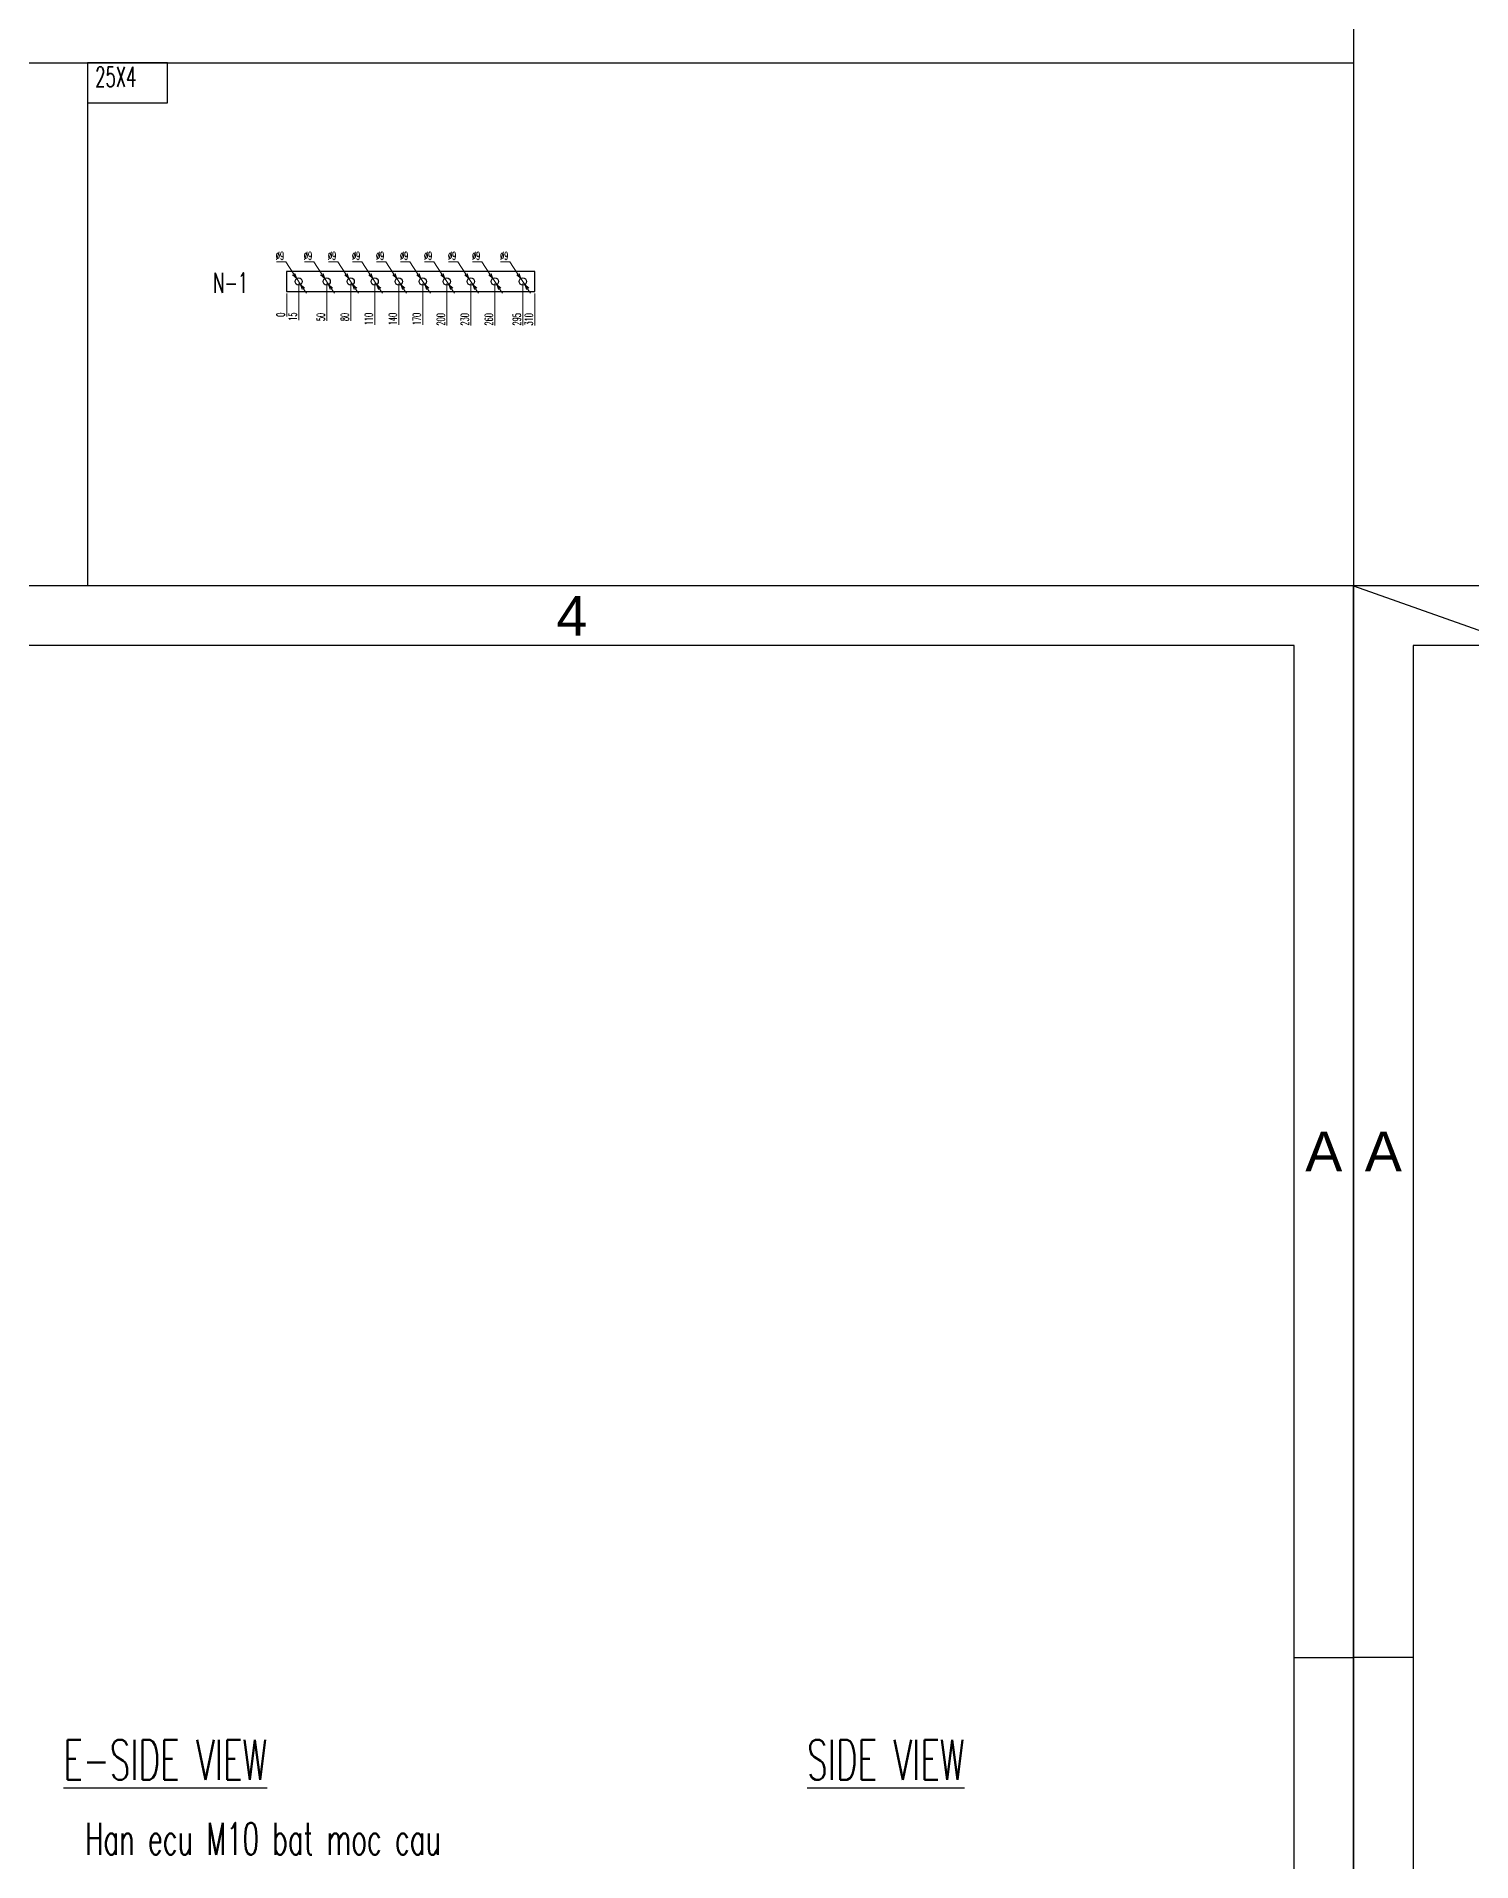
# Model space of a CAD drawing. Header units: millimetres. Extents: x -28296 to 1159, y -35880 to -26991.
# Drawn here: x -22577 to -20785, y -32267 to -29987 of the extents above; entities that cross this region are included whole.
import ezdxf
from ezdxf.enums import TextEntityAlignment as Align

# ---------------------------------------------------------------- set-up
doc = ezdxf.new("R2010")
doc.units = ezdxf.units.MM
doc.header["$LTSCALE"] = 3
for name, color, linetype in [('@.TEXT', 7, 'Continuous'), ('@.VISIBLE', 7, 'Continuous'), ('dim', 7, 'Continuous')]:
    doc.layers.add(name, color=color, linetype=linetype)
doc.styles.add('Ann_w01', font='romans.shx', dxfattribs={"width": 0.6, "bigfont": 'chineset.shx'})
doc.styles.add('Arial', font='arial.ttf')
doc.dimstyles.new('Dim 01_SC05', dxfattribs={"dimscale": 5, "dimtxt": 2, "dimasz": 1.3, "dimexe": 0.5, "dimexo": 0.5, "dimgap": 0.5, "dimtad": 1, "dimtoh": 1, "dimdec": 1, "dimzin": 12, "dimdsep": 46, "dimtxsty": 'Ann_w01', "dimblk": 'OPEN30', "dimcen": 1.5, "dimclrd": 6, "dimclre": 6, "dimclrt": 3, "dimadec": 1, "dimazin": 3, "dimtm": 1e-09, "dimtfac": 1, "dimtdec": 1, "dimtmove": 0, "dimatfit": 3, "dimldrblk": 'OPEN30', "dimfxl": 1, "dimtolj": 1, "dimlwd": 20, "dimlwe": 20, "dimarcsym": 0})

# ---------------------------------------------------------------- blocks, each defined once
blk = doc.blocks.new('KHUNG BAN VE (Made by Tung)')
at = {"layer": '@.VISIBLE', "color": 8}
for p, q in [((3, 156), (0, 156)), ((294, 156), (297, 156))]:
    blk.add_line(p, q, dxfattribs=at)
for points in [[(0, 0), (297, 0), (297, 210), (0, 210)], [(3, 3), (294, 3), (294, 207), (3, 207)]]:
    blk.add_lwpolyline(points, close=True, dxfattribs=at)
at = {"layer": '@.TEXT', "color": 1, "style": 'Arial'}
for s, p in [('4', (257.625, 208.5)), ('A', (1.5, 181.5)), ('A', (295.5, 181.5))]:
    blk.add_text(s, height=2, dxfattribs=at).set_placement(p, align=Align.MIDDLE_CENTER)
for tag, height, p in [('DESIGNER_NAME', 2, (38, 15.5)), ('PROJECT_CODE', 2, (258.5, 15.5)), ('SCALE', 2, (289, 15.5)), ('APPROVED_NAME', 2, (38, 10.5)), ('CUSTOMER_NAME', 2, (258.5, 10.5)), ('PAGE', 2, (289, 10.5)), ('DRAWING_NAME', 4, (173, 8)), ('TOTAL', 2, (289, 5.5))]:
    blk.add_attdef(tag, text='', height=height, dxfattribs=at).set_placement(p, align=Align.MIDDLE_CENTER)
blk = doc.blocks.new('*D1380')
at = {"layer": '@.VISIBLE', "color": 6, "lineweight": 20, "transparency": 16777216}
blk.add_line((-22265, -30308), (-22265, -30336.6), dxfattribs=at)
at = {"layer": 'Defpoints', "color": 0, "transparency": 16777216}
for p in [(-22265, -30293), (-22265, -30305.5), (-22265, -30330.1)]:
    blk.add_point(p, dxfattribs=at)
at = {"layer": '@.VISIBLE', "color": 3, "transparency": 16777216, "insert": (-22272.5, -30334.6), "char_height": 10, "attachment_point": 5, "rotation": 90, "style": 'Ann_w01'}
blk.add_mtext('\\A1;0', dxfattribs=at)
blk = doc.blocks.new('_Open30')
at = {"color": 0, "linetype": 'ByBlock', "lineweight": -2}
for p, q in [((-1, 0.27), (0, 0)), ((0, 0), (-1, -0.27)), ((0, 0), (-1, 0))]:
    blk.add_line(p, q, dxfattribs=at)
blk = doc.blocks.new('*D1381')
at = {"layer": '@.VISIBLE', "color": 6, "lineweight": 20, "transparency": 16777216}
blk.add_line((-22250, -30295.5), (-22250, -30341.4), dxfattribs=at)
at = {"layer": 'Defpoints', "color": 0, "transparency": 16777216}
for p in [(-22265, -30293), (-22250, -30293), (-22250, -30330.1)]:
    blk.add_point(p, dxfattribs=at)
at = {"layer": '@.VISIBLE', "color": 3, "transparency": 16777216, "insert": (-22257.5, -30337), "char_height": 10, "attachment_point": 5, "rotation": 90, "style": 'Ann_w01'}
blk.add_mtext('\\A1;15', dxfattribs=at)
blk = doc.blocks.new('*D1382')
at = {"layer": '@.VISIBLE', "color": 6, "lineweight": 20, "transparency": 16777216}
blk.add_line((-22215, -30295.5), (-22215, -30342.3), dxfattribs=at)
at = {"layer": 'Defpoints', "color": 0, "transparency": 16777216}
for p in [(-22265, -30293), (-22215, -30293), (-22215, -30330.1)]:
    blk.add_point(p, dxfattribs=at)
at = {"layer": '@.VISIBLE', "color": 3, "transparency": 16777216, "insert": (-22222.5, -30337.4), "char_height": 10, "attachment_point": 5, "rotation": 90, "style": 'Ann_w01'}
blk.add_mtext('\\A1;50', dxfattribs=at)
blk = doc.blocks.new('*D1383')
at = {"layer": '@.VISIBLE', "color": 6, "lineweight": 20, "transparency": 16777216}
blk.add_line((-22185, -30295.5), (-22185, -30342.3), dxfattribs=at)
at = {"layer": 'Defpoints', "color": 0, "transparency": 16777216}
for p in [(-22265, -30293), (-22185, -30293), (-22185, -30330.1)]:
    blk.add_point(p, dxfattribs=at)
at = {"layer": '@.VISIBLE', "color": 3, "transparency": 16777216, "insert": (-22192.5, -30337.4), "char_height": 10, "attachment_point": 5, "rotation": 90, "style": 'Ann_w01'}
blk.add_mtext('\\A1;80', dxfattribs=at)
blk = doc.blocks.new('*D1384')
at = {"layer": '@.VISIBLE', "color": 6, "lineweight": 20, "transparency": 16777216}
blk.add_line((-22155, -30295.5), (-22155, -30347.1), dxfattribs=at)
at = {"layer": 'Defpoints', "color": 0, "transparency": 16777216}
for p in [(-22265, -30293), (-22155, -30293), (-22155, -30330.1)]:
    blk.add_point(p, dxfattribs=at)
at = {"layer": '@.VISIBLE', "color": 3, "transparency": 16777216, "insert": (-22162.5, -30339.9), "char_height": 10, "attachment_point": 5, "rotation": 90, "style": 'Ann_w01'}
blk.add_mtext('\\A1;110', dxfattribs=at)
blk = doc.blocks.new('*D1385')
at = {"layer": '@.VISIBLE', "color": 6, "lineweight": 20, "transparency": 16777216}
blk.add_line((-22125, -30295.5), (-22125, -30347.1), dxfattribs=at)
at = {"layer": 'Defpoints', "color": 0, "transparency": 16777216}
for p in [(-22265, -30293), (-22125, -30293), (-22125, -30330.1)]:
    blk.add_point(p, dxfattribs=at)
at = {"layer": '@.VISIBLE', "color": 3, "transparency": 16777216, "insert": (-22132.5, -30339.9), "char_height": 10, "attachment_point": 5, "rotation": 90, "style": 'Ann_w01'}
blk.add_mtext('\\A1;140', dxfattribs=at)
blk = doc.blocks.new('*D1386')
at = {"layer": '@.VISIBLE', "color": 6, "lineweight": 20, "transparency": 16777216}
blk.add_line((-22095, -30295.5), (-22095, -30347.1), dxfattribs=at)
at = {"layer": 'Defpoints', "color": 0, "transparency": 16777216}
for p in [(-22265, -30293), (-22095, -30293), (-22095, -30330.1)]:
    blk.add_point(p, dxfattribs=at)
at = {"layer": '@.VISIBLE', "color": 3, "transparency": 16777216, "insert": (-22102.5, -30339.9), "char_height": 10, "attachment_point": 5, "rotation": 90, "style": 'Ann_w01'}
blk.add_mtext('\\A1;170', dxfattribs=at)
blk = doc.blocks.new('*D1387')
at = {"layer": '@.VISIBLE', "color": 6, "lineweight": 20, "transparency": 16777216}
blk.add_line((-22065, -30295.5), (-22065, -30348), dxfattribs=at)
at = {"layer": 'Defpoints', "color": 0, "transparency": 16777216}
for p in [(-22265, -30293), (-22065, -30293), (-22065, -30330.1)]:
    blk.add_point(p, dxfattribs=at)
at = {"layer": '@.VISIBLE', "color": 3, "transparency": 16777216, "insert": (-22072.5, -30340.3), "char_height": 10, "attachment_point": 5, "rotation": 90, "style": 'Ann_w01'}
blk.add_mtext('\\A1;200', dxfattribs=at)
blk = doc.blocks.new('*D1388')
at = {"layer": '@.VISIBLE', "color": 6, "lineweight": 20, "transparency": 16777216}
blk.add_line((-22035, -30295.5), (-22035, -30348), dxfattribs=at)
at = {"layer": 'Defpoints', "color": 0, "transparency": 16777216}
for p in [(-22265, -30293), (-22035, -30293), (-22035, -30330.1)]:
    blk.add_point(p, dxfattribs=at)
at = {"layer": '@.VISIBLE', "color": 3, "transparency": 16777216, "insert": (-22042.5, -30340.3), "char_height": 10, "attachment_point": 5, "rotation": 90, "style": 'Ann_w01'}
blk.add_mtext('\\A1;230', dxfattribs=at)
blk = doc.blocks.new('*D1389')
at = {"layer": '@.VISIBLE', "color": 6, "lineweight": 20, "transparency": 16777216}
blk.add_line((-22005, -30295.5), (-22005, -30348), dxfattribs=at)
at = {"layer": 'Defpoints', "color": 0, "transparency": 16777216}
for p in [(-22265, -30293), (-22005, -30293), (-22005, -30330.1)]:
    blk.add_point(p, dxfattribs=at)
at = {"layer": '@.VISIBLE', "color": 3, "transparency": 16777216, "insert": (-22012.5, -30340.3), "char_height": 10, "attachment_point": 5, "rotation": 90, "style": 'Ann_w01'}
blk.add_mtext('\\A1;260', dxfattribs=at)
blk = doc.blocks.new('*D1390')
at = {"layer": '@.VISIBLE', "color": 6, "lineweight": 20, "transparency": 16777216}
blk.add_line((-21970, -30295.5), (-21970, -30348), dxfattribs=at)
at = {"layer": 'Defpoints', "color": 0, "transparency": 16777216}
for p in [(-22265, -30293), (-21970, -30293), (-21970, -30330.1)]:
    blk.add_point(p, dxfattribs=at)
at = {"layer": '@.VISIBLE', "color": 3, "transparency": 16777216, "insert": (-21977.5, -30340.3), "char_height": 10, "attachment_point": 5, "rotation": 90, "style": 'Ann_w01'}
blk.add_mtext('\\A1;295', dxfattribs=at)
blk = doc.blocks.new('*D1391')
at = {"layer": '@.VISIBLE', "color": 6, "lineweight": 20, "transparency": 16777216}
blk.add_line((-21955, -30308), (-21955, -30348), dxfattribs=at)
at = {"layer": 'Defpoints', "color": 0, "transparency": 16777216}
for p in [(-22265, -30293), (-21955, -30305.5), (-21955, -30330.1)]:
    blk.add_point(p, dxfattribs=at)
at = {"layer": '@.VISIBLE', "color": 3, "transparency": 16777216, "insert": (-21962.5, -30340.3), "char_height": 10, "attachment_point": 5, "rotation": 90, "style": 'Ann_w01'}
blk.add_mtext('\\A1;310', dxfattribs=at)
blk = doc.blocks.new('*D1392')
at = {"layer": '@.VISIBLE', "color": 6, "lineweight": 20, "transparency": 16777216}
for p, q in [((-21997.9, -30268.4), (-21986.2, -30268.4)), ((-21986.2, -30268.4), (-21976.1, -30283.9)), ((-21967.6, -30296.8), (-21972.5, -30289.3)), ((-21964, -30302.2), (-21960.4, -30307.7))]:
    blk.add_line(p, q, dxfattribs=at)
at = {"layer": 'Defpoints', "color": 0, "transparency": 16777216}
for p in [(-21972.5, -30289.3), (-21967.6, -30296.8)]:
    blk.add_point(p, dxfattribs=at)
at = {"layer": '@.VISIBLE', "color": 6, "lineweight": 20, "transparency": 16777216, "xscale": 6.5, "yscale": 6.5, "zscale": 6.5}
for p, rotation in [((-21972.5, -30289.3), 303.2921273799878), ((-21967.6, -30296.8), 123.2921273799878)]:
    blk.add_blockref('_Open30', p, dxfattribs=dict(at, rotation=rotation))
at = {"layer": '@.VISIBLE', "color": 3, "transparency": 16777216, "insert": (-21993.3, -30260.9), "char_height": 10, "attachment_point": 5, "style": 'Ann_w01'}
blk.add_mtext('\\A1;∅9', dxfattribs=at)
blk = doc.blocks.new('*D1393')
at = {"layer": '@.VISIBLE', "color": 6, "lineweight": 20, "transparency": 16777216}
for p, q in [((-22032.9, -30268.4), (-22021.2, -30268.4)), ((-22021.2, -30268.4), (-22011.1, -30283.9)), ((-22002.6, -30296.8), (-22007.5, -30289.3)), ((-21999, -30302.2), (-21995.4, -30307.7))]:
    blk.add_line(p, q, dxfattribs=at)
at = {"layer": 'Defpoints', "color": 0, "transparency": 16777216}
for p in [(-22007.5, -30289.3), (-22002.6, -30296.8)]:
    blk.add_point(p, dxfattribs=at)
at = {"layer": '@.VISIBLE', "color": 6, "lineweight": 20, "transparency": 16777216, "xscale": 6.5, "yscale": 6.5, "zscale": 6.5}
for p, rotation in [((-22007.5, -30289.3), 303.292127379802), ((-22002.6, -30296.8), 123.292127379802)]:
    blk.add_blockref('_Open30', p, dxfattribs=dict(at, rotation=rotation))
at = {"layer": '@.VISIBLE', "color": 3, "transparency": 16777216, "insert": (-22028.3, -30260.9), "char_height": 10, "attachment_point": 5, "style": 'Ann_w01'}
blk.add_mtext('\\A1;∅9', dxfattribs=at)
blk = doc.blocks.new('*D1394')
at = {"layer": '@.VISIBLE', "color": 6, "lineweight": 20, "transparency": 16777216}
for p, q in [((-22062.9, -30268.4), (-22051.2, -30268.4)), ((-22051.2, -30268.4), (-22041.1, -30283.9)), ((-22032.6, -30296.8), (-22037.5, -30289.3)), ((-22029, -30302.2), (-22025.4, -30307.7))]:
    blk.add_line(p, q, dxfattribs=at)
at = {"layer": 'Defpoints', "color": 0, "transparency": 16777216}
for p in [(-22037.5, -30289.3), (-22032.6, -30296.8)]:
    blk.add_point(p, dxfattribs=at)
at = {"layer": '@.VISIBLE', "color": 6, "lineweight": 20, "transparency": 16777216, "xscale": 6.5, "yscale": 6.5, "zscale": 6.5}
for p, rotation in [((-22037.5, -30289.3), 303.292127379917), ((-22032.6, -30296.8), 123.292127379917)]:
    blk.add_blockref('_Open30', p, dxfattribs=dict(at, rotation=rotation))
at = {"layer": '@.VISIBLE', "color": 3, "transparency": 16777216, "insert": (-22058.3, -30260.9), "char_height": 10, "attachment_point": 5, "style": 'Ann_w01'}
blk.add_mtext('\\A1;∅9', dxfattribs=at)
blk = doc.blocks.new('*D1395')
at = {"layer": '@.VISIBLE', "color": 6, "lineweight": 20, "transparency": 16777216}
for p, q in [((-22092.9, -30268.4), (-22081.2, -30268.4)), ((-22081.2, -30268.4), (-22071.1, -30283.9)), ((-22062.6, -30296.8), (-22067.5, -30289.3)), ((-22059, -30302.2), (-22055.4, -30307.7))]:
    blk.add_line(p, q, dxfattribs=at)
at = {"layer": 'Defpoints', "color": 0, "transparency": 16777216}
for p in [(-22067.5, -30289.3), (-22062.6, -30296.8)]:
    blk.add_point(p, dxfattribs=at)
at = {"layer": '@.VISIBLE', "color": 6, "lineweight": 20, "transparency": 16777216, "xscale": 6.5, "yscale": 6.5, "zscale": 6.5}
for p, rotation in [((-22067.5, -30289.3), 303.2921273799624), ((-22062.6, -30296.8), 123.2921273799624)]:
    blk.add_blockref('_Open30', p, dxfattribs=dict(at, rotation=rotation))
at = {"layer": '@.VISIBLE', "color": 3, "transparency": 16777216, "insert": (-22088.3, -30260.9), "char_height": 10, "attachment_point": 5, "style": 'Ann_w01'}
blk.add_mtext('\\A1;∅9', dxfattribs=at)
blk = doc.blocks.new('*D1396')
at = {"layer": '@.VISIBLE', "color": 6, "lineweight": 20, "transparency": 16777216}
for p, q in [((-22122.9, -30268.4), (-22111.2, -30268.4)), ((-22111.2, -30268.4), (-22101.1, -30283.9)), ((-22092.6, -30296.8), (-22097.5, -30289.3)), ((-22089, -30302.2), (-22085.4, -30307.7))]:
    blk.add_line(p, q, dxfattribs=at)
at = {"layer": 'Defpoints', "color": 0, "transparency": 16777216}
for p in [(-22097.5, -30289.3), (-22092.6, -30296.8)]:
    blk.add_point(p, dxfattribs=at)
at = {"layer": '@.VISIBLE', "color": 6, "lineweight": 20, "transparency": 16777216, "xscale": 6.5, "yscale": 6.5, "zscale": 6.5}
for p, rotation in [((-22097.5, -30289.3), 303.2921273798977), ((-22092.6, -30296.8), 123.2921273798977)]:
    blk.add_blockref('_Open30', p, dxfattribs=dict(at, rotation=rotation))
at = {"layer": '@.VISIBLE', "color": 3, "transparency": 16777216, "insert": (-22118.3, -30260.9), "char_height": 10, "attachment_point": 5, "style": 'Ann_w01'}
blk.add_mtext('\\A1;∅9', dxfattribs=at)
blk = doc.blocks.new('*D1397')
at = {"layer": '@.VISIBLE', "color": 6, "lineweight": 20, "transparency": 16777216}
for p, q in [((-22152.9, -30268.4), (-22141.2, -30268.4)), ((-22141.2, -30268.4), (-22131.1, -30283.9)), ((-22122.6, -30296.8), (-22127.5, -30289.3)), ((-22119, -30302.2), (-22115.4, -30307.7))]:
    blk.add_line(p, q, dxfattribs=at)
at = {"layer": 'Defpoints', "color": 0, "transparency": 16777216}
for p in [(-22127.5, -30289.3), (-22122.6, -30296.8)]:
    blk.add_point(p, dxfattribs=at)
at = {"layer": '@.VISIBLE', "color": 6, "lineweight": 20, "transparency": 16777216, "xscale": 6.5, "yscale": 6.5, "zscale": 6.5}
for p, rotation in [((-22127.5, -30289.3), 303.2921273798462), ((-22122.6, -30296.8), 123.2921273798462)]:
    blk.add_blockref('_Open30', p, dxfattribs=dict(at, rotation=rotation))
at = {"layer": '@.VISIBLE', "color": 3, "transparency": 16777216, "insert": (-22148.3, -30260.9), "char_height": 10, "attachment_point": 5, "style": 'Ann_w01'}
blk.add_mtext('\\A1;∅9', dxfattribs=at)
blk = doc.blocks.new('*D1398')
at = {"layer": '@.VISIBLE', "color": 6, "lineweight": 20, "transparency": 16777216}
for p, q in [((-22182.9, -30268.4), (-22171.2, -30268.4)), ((-22171.2, -30268.4), (-22161.1, -30283.9)), ((-22152.6, -30296.8), (-22157.5, -30289.3)), ((-22149, -30302.2), (-22145.4, -30307.7))]:
    blk.add_line(p, q, dxfattribs=at)
at = {"layer": 'Defpoints', "color": 0, "transparency": 16777216}
for p in [(-22157.5, -30289.3), (-22152.6, -30296.8)]:
    blk.add_point(p, dxfattribs=at)
at = {"layer": '@.VISIBLE', "color": 6, "lineweight": 20, "transparency": 16777216, "xscale": 6.5, "yscale": 6.5, "zscale": 6.5}
for p, rotation in [((-22157.5, -30289.3), 303.2921273798208), ((-22152.6, -30296.8), 123.2921273798208)]:
    blk.add_blockref('_Open30', p, dxfattribs=dict(at, rotation=rotation))
at = {"layer": '@.VISIBLE', "color": 3, "transparency": 16777216, "insert": (-22178.3, -30260.9), "char_height": 10, "attachment_point": 5, "style": 'Ann_w01'}
blk.add_mtext('\\A1;∅9', dxfattribs=at)
blk = doc.blocks.new('*D1399')
at = {"layer": '@.VISIBLE', "color": 6, "lineweight": 20, "transparency": 16777216}
for p, q in [((-22212.9, -30268.4), (-22201.2, -30268.4)), ((-22201.2, -30268.4), (-22191.1, -30283.9)), ((-22182.6, -30296.8), (-22187.5, -30289.3)), ((-22179, -30302.2), (-22175.4, -30307.7))]:
    blk.add_line(p, q, dxfattribs=at)
at = {"layer": 'Defpoints', "color": 0, "transparency": 16777216}
for p in [(-22187.5, -30289.3), (-22182.6, -30296.8)]:
    blk.add_point(p, dxfattribs=at)
at = {"layer": '@.VISIBLE', "color": 6, "lineweight": 20, "transparency": 16777216, "xscale": 6.5, "yscale": 6.5, "zscale": 6.5}
for p, rotation in [((-22187.5, -30289.3), 303.2921273798402), ((-22182.6, -30296.8), 123.2921273798402)]:
    blk.add_blockref('_Open30', p, dxfattribs=dict(at, rotation=rotation))
at = {"layer": '@.VISIBLE', "color": 3, "transparency": 16777216, "insert": (-22208.3, -30260.9), "char_height": 10, "attachment_point": 5, "style": 'Ann_w01'}
blk.add_mtext('\\A1;∅9', dxfattribs=at)
blk = doc.blocks.new('*D1400')
at = {"layer": '@.VISIBLE', "color": 6, "lineweight": 20, "transparency": 16777216}
for p, q in [((-22242.9, -30268.4), (-22231.2, -30268.4)), ((-22231.2, -30268.4), (-22221.1, -30283.9)), ((-22212.6, -30296.8), (-22217.5, -30289.3)), ((-22209, -30302.2), (-22205.4, -30307.7))]:
    blk.add_line(p, q, dxfattribs=at)
at = {"layer": 'Defpoints', "color": 0, "transparency": 16777216}
for p in [(-22217.5, -30289.3), (-22212.6, -30296.8)]:
    blk.add_point(p, dxfattribs=at)
at = {"layer": '@.VISIBLE', "color": 6, "lineweight": 20, "transparency": 16777216, "xscale": 6.5, "yscale": 6.5, "zscale": 6.5}
for p, rotation in [((-22217.5, -30289.3), 303.2921273798081), ((-22212.6, -30296.8), 123.2921273798081)]:
    blk.add_blockref('_Open30', p, dxfattribs=dict(at, rotation=rotation))
at = {"layer": '@.VISIBLE', "color": 3, "transparency": 16777216, "insert": (-22238.3, -30260.9), "char_height": 10, "attachment_point": 5, "style": 'Ann_w01'}
blk.add_mtext('\\A1;∅9', dxfattribs=at)
blk = doc.blocks.new('*D1401')
at = {"layer": '@.VISIBLE', "color": 6, "lineweight": 20, "transparency": 16777216}
for p, q in [((-22277.9, -30268.4), (-22266.2, -30268.4)), ((-22266.2, -30268.4), (-22256.1, -30283.9)), ((-22247.6, -30296.8), (-22252.5, -30289.3)), ((-22244, -30302.2), (-22240.4, -30307.7))]:
    blk.add_line(p, q, dxfattribs=at)
at = {"layer": 'Defpoints', "color": 0, "transparency": 16777216}
for p in [(-22252.5, -30289.3), (-22247.6, -30296.8)]:
    blk.add_point(p, dxfattribs=at)
at = {"layer": '@.VISIBLE', "color": 6, "lineweight": 20, "transparency": 16777216, "xscale": 6.5, "yscale": 6.5, "zscale": 6.5}
for p, rotation in [((-22252.5, -30289.3), 303.2921273799618), ((-22247.6, -30296.8), 123.2921273799618)]:
    blk.add_blockref('_Open30', p, dxfattribs=dict(at, rotation=rotation))
at = {"layer": '@.VISIBLE', "color": 3, "transparency": 16777216, "insert": (-22273.3, -30260.9), "char_height": 10, "attachment_point": 5, "style": 'Ann_w01'}
blk.add_mtext('\\A1;∅9', dxfattribs=at)

msp = doc.modelspace()

# ---------------------------------------------------------------- linework, layer by layer
at = {"layer": '@.VISIBLE'}
for p, q in [((-23686.62, -30019.72), (-20932.38, -30019.72)), ((-22513.85, -30019.72), (-22513.85, -30673.43)), ((-20932.38, -30673.43), (-6204.53, -35880.25))]:
    msp.add_line(p, q, dxfattribs=at)
for points in [[(-20932.38, -30673.43), (-23686.62, -30673.43), (-23686.62, -26990.92), (-20932.38, -26990.92)], [(-22513.85, -30069.72), (-22413.85, -30069.72), (-22413.85, -30019.72), (-22513.85, -30019.72)], [(-22265.02, -30305.55), (-21955.02, -30305.55), (-21955.02, -30280.55), (-22265.02, -30280.55)]]:
    msp.add_lwpolyline(points, close=True, dxfattribs=at)
for centre in [(-22250.02, -30293.05), (-22215.02, -30293.05), (-22185.02, -30293.05), (-22155.02, -30293.05), (-22125.02, -30293.05), (-22095.02, -30293.05), (-22065.02, -30293.05), (-22035.02, -30293.05), (-22005.02, -30293.05), (-21970.02, -30293.05)]:
    msp.add_circle(centre, 4.5, dxfattribs=at)

# ---------------------------------------------------------------- block references
at = {"layer": '@.VISIBLE', "xscale": 24.79435096761154, "yscale": 24.79435096761154, "zscale": 24.79435096761154}
for p in [(-28296.3, -35880.25), (-20932.38, -35880.25)]:
    msp.add_blockref('KHUNG BAN VE (Made by Tung)', p, dxfattribs=at)

# ---------------------------------------------------------------- texts
at = {"layer": 'dim', "color": 1, "style": 'Ann_w01', "width": 0.6}
msp.add_text('25X4', height=25, dxfattribs=at).set_placement((-22504.15, -30057.35), align=Align.BOTTOM_LEFT)
at = {"layer": 'dim', "color": 0, "style": 'Ann_w01', "width": 0.6}
msp.add_text('N-1', height=25, dxfattribs=at).set_placement((-22335.03, -30294.57), align=Align.MIDDLE_CENTER)
at = {"layer": 'dim', "color": 2, "char_height": 50, "attachment_point": 5, "style": 'Ann_w01'}
for s, insert in [('\\A1;{\\LE-SIDE VIEW}', (-22416.59, -32140.19)), ('\\A1;{\\LSIDE VIEW}', (-21516.59, -32140.19))]:
    msp.add_mtext(s, dxfattribs=dict(at, insert=insert))
at = {"layer": 'dim', "color": 3, "insert": (-22294.3, -32239.03), "char_height": 40, "attachment_point": 5, "style": 'Ann_w01'}
msp.add_mtext('\\A1;Han ecu M10 bat moc cau', dxfattribs=at)

# ---------------------------------------------------------------- dimensions: what is measured, and where the dimension line sits
at = {"layer": '@.VISIBLE'}
for p1, p2, picture, middle in [((-22247.55, -30296.81), (-22252.49, -30289.29), '*D1401', (-22273.29, -30268.39)), ((-22212.55, -30296.81), (-22217.49, -30289.29), '*D1400', (-22238.29, -30268.39)), ((-22182.55, -30296.81), (-22187.49, -30289.29), '*D1399', (-22208.29, -30268.39)), ((-22152.55, -30296.81), (-22157.49, -30289.29), '*D1398', (-22178.29, -30268.39)), ((-22122.55, -30296.81), (-22127.49, -30289.29), '*D1397', (-22148.29, -30268.39)), ((-22092.55, -30296.81), (-22097.49, -30289.29), '*D1396', (-22118.29, -30268.39)), ((-22062.55, -30296.81), (-22067.49, -30289.29), '*D1395', (-22088.29, -30268.39)), ((-22032.55, -30296.81), (-22037.49, -30289.29), '*D1394', (-22058.29, -30268.39)), ((-22002.55, -30296.81), (-22007.49, -30289.29), '*D1393', (-22028.29, -30268.39)), ((-21967.55, -30296.81), (-21972.49, -30289.29), '*D1392', (-21993.29, -30268.39))]:
    dim = msp.add_diameter_dim_2p(p1=p1, p2=p2, dimstyle='Dim 01_SC05', dxfattribs=at)
    dim.commit()
    dim.dimension.update_dxf_attribs({"geometry": picture, "text_midpoint": middle, "dimtype": 163})
for feature_location, offset, origin, picture, middle in [((-22265.02251256, -30305.54915818), (0, -24.51834725), (-22265.02251256, -30293.04915818), '*D1380', (-22272.52251256, -30334.56750543)), ((-22250.02, -30293.05), (0, -37.02), (-22265.02, -30293.05), '*D1381', (-22257.52, -30337)), ((-22215.02, -30293.05), (0, -37.02), (-22265.02, -30293.05), '*D1382', (-22222.52, -30337.42)), ((-22185.02, -30293.05), (0, -37.02), (-22265.02, -30293.05), '*D1383', (-22192.52, -30337.42)), ((-22155.02, -30293.05), (0, -37.02), (-22265.02, -30293.05), '*D1384', (-22162.52, -30339.85)), ((-22125.02, -30293.05), (0, -37.02), (-22265.02, -30293.05), '*D1385', (-22132.52, -30339.85)), ((-22095.02, -30293.05), (0, -37.02), (-22265.02, -30293.05), '*D1386', (-22102.52, -30339.85)), ((-22065.02, -30293.05), (0, -37.02), (-22265.02, -30293.05), '*D1387', (-22072.52, -30340.28)), ((-22035.02, -30293.05), (0, -37.02), (-22265.02, -30293.05), '*D1388', (-22042.52, -30340.28)), ((-22005.02, -30293.05), (0, -37.02), (-22265.02, -30293.05), '*D1389', (-22012.52, -30340.28)), ((-21970.02, -30293.05), (0, -37.02), (-22265.02, -30293.05), '*D1390', (-21977.52, -30340.28)), ((-21955.02, -30305.55), (0, -24.52), (-22265.02, -30293.05), '*D1391', (-21962.52, -30340.28))]:
    dim = msp.add_ordinate_dim(feature_location=feature_location, offset=offset, dtype=1, origin=origin, dimstyle='Dim 01_SC05', dxfattribs=at)
    dim.commit()
    dim.dimension.update_dxf_attribs({"geometry": picture, "text_midpoint": middle})

doc.saveas('drawing.dxf')
